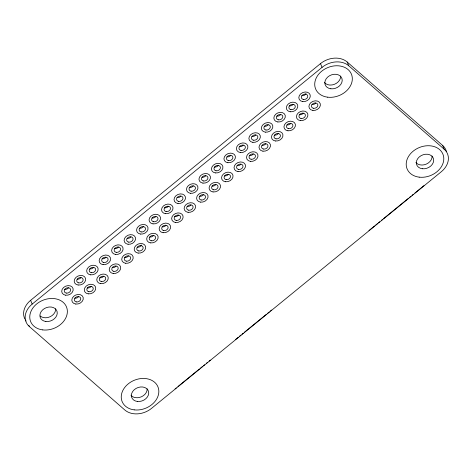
<?xml version="1.0" encoding="UTF-8"?>
<svg xmlns="http://www.w3.org/2000/svg" width="472" height="472" viewBox="0 0 472 472"><rect width="100%" height="100%" fill="white"/><g stroke="black" fill="none" stroke-linecap="round" stroke-linejoin="round"><path stroke-width="0.71" d="M24.851 318.983A19.535 15.222 -22.5 0 1 30.627 300.328L320.5 63.602A19.535 15.222 -22.5 0 1 347.168 61.991L442.624 145.435A19.535 15.222 -22.5 0 1 446.429 151.482M29.376 326.565A19.535 15.222 -22.5 0 1 32.184 304.098L322.057 67.372A19.535 15.222 -22.5 0 1 348.731 65.761L444.181 149.205A19.535 15.222 -22.5 0 1 441.373 171.672L151.5 408.398A19.535 15.222 -22.5 0 1 124.832 410.009L29.376 326.565L28.857 325.308M175.1 388.857L176.239 387.931M177.938 386.544L199.479 368.951M200.612 368.024L202.317 366.638M203.45 365.712L204.582 364.785M206.282 363.399L207.415 362.472M209.12 361.08L210.252 360.154M235.31 339.692L238.142 337.38M239.274 336.453L240.974 335.061M242.112 334.141L243.245 333.214M244.378 332.288L266.485 314.228M267.618 313.302L269.323 311.915M270.456 310.989L271.589 310.063M368.945 230.56L374.615 225.923M375.753 224.996L377.452 223.61M378.585 222.684L379.724 221.757M381.423 220.365L382.556 219.439M383.695 218.512L408.085 198.594M409.218 197.668L410.923 196.275M412.056 195.349L413.189 194.423M414.894 193.03L423.968 185.62M442.624 145.435L444.181 149.205M347.168 61.991L348.731 65.761M320.5 63.602L322.057 67.372M30.627 300.328L32.184 304.098M340.642 76.122A8.95 6.98 -22.5 0 1 334.43 84.305A8.95 6.98 -22.5 0 1 324.435 82.476M432.116 156.084A8.95 6.98 -22.5 0 1 419.903 164.828L418.699 164.462A8.95 6.98 -22.5 0 1 415.909 162.445M55.684 308.836A8.95 6.98 -22.5 0 1 50.115 316.741A8.95 6.98 -22.5 0 1 40.244 316.004M147.158 388.804A8.95 6.98 -22.5 0 1 134.939 397.542L133.741 397.182A8.95 6.98 -22.5 0 1 130.95 395.158M118.413 247.086A3.322 2.59 -22.5 0 1 114.649 248.561M128.514 255.912A3.322 2.59 -22.5 0 1 124.75 257.387M105.934 257.275A3.322 2.59 -22.5 0 1 102.17 258.75M116.035 266.108A3.322 2.59 -22.5 0 1 112.271 267.583M93.45 267.465A3.322 2.59 -22.5 0 1 89.692 268.94M103.557 276.297A3.322 2.59 -22.5 0 1 99.793 277.772M143.37 226.702A3.322 2.59 -22.5 0 1 139.606 228.177M228.348 174.386A3.322 2.59 -22.5 0 1 224.583 175.861M205.768 175.743A3.322 2.59 -22.5 0 1 202.004 177.218M215.869 184.576A3.322 2.59 -22.5 0 1 212.105 186.051M80.972 277.66A3.322 2.59 -22.5 0 1 77.207 279.135M91.078 286.486A3.322 2.59 -22.5 0 1 87.314 287.961M193.284 185.938A3.322 2.59 -22.5 0 1 189.526 187.413M203.391 194.765A3.322 2.59 -22.5 0 1 199.626 196.24M68.493 287.849A3.322 2.59 -22.5 0 1 64.729 289.324M141.393 245.051A3.322 2.59 -22.5 0 1 137.228 247.198M268.161 124.791A3.322 2.59 -22.5 0 1 264.397 126.266M280.639 114.596A3.322 2.59 -22.5 0 1 276.875 116.071M290.746 123.428A3.322 2.59 -22.5 0 1 286.982 124.903M255.682 134.98A3.322 2.59 -22.5 0 1 251.918 136.455M253.305 154.002A3.322 2.59 -22.5 0 1 249.54 155.477M78.594 296.681A3.322 2.59 -22.5 0 1 74.836 298.156M306.003 93.544A3.322 2.59 -22.5 0 1 301.838 95.692M315.703 103.043A3.322 2.59 -22.5 0 1 311.939 104.519M293.118 104.406A3.322 2.59 -22.5 0 1 289.36 105.881M303.225 113.239A3.322 2.59 -22.5 0 1 299.46 114.714M278.262 133.617A3.322 2.59 -22.5 0 1 274.503 135.092M168.327 206.317A3.322 2.59 -22.5 0 1 164.563 207.792M178.428 215.149A3.322 2.59 -22.5 0 1 174.669 216.624M155.848 216.512A3.322 2.59 -22.5 0 1 152.084 217.987M165.949 225.339A3.322 2.59 -22.5 0 1 162.185 226.814M265.783 143.812A3.322 2.59 -22.5 0 1 262.019 145.287M180.805 196.128A3.322 2.59 -22.5 0 1 177.041 197.603M190.912 204.96A3.322 2.59 -22.5 0 1 187.148 206.435M230.725 155.365A3.322 2.59 -22.5 0 1 226.961 156.84M240.826 164.191A3.322 2.59 -22.5 0 1 237.062 165.666M218.247 165.554A3.322 2.59 -22.5 0 1 214.483 167.029M130.891 236.891A3.322 2.59 -22.5 0 1 127.127 238.366M153.471 235.534A3.322 2.59 -22.5 0 1 149.707 237.009M26.131 321.013A19.535 15.222 -22.5 0 1 25.441 320.028M243.204 145.169A3.322 2.59 -22.5 0 1 239.44 146.644M262.957 151.182A5.924 4.62 -22.5 0 0 270.368 144.579A5.924 4.62 -22.5 0 0 260.892 143.429A5.924 4.62 -22.5 0 0 262.957 151.182M177.985 203.497A5.924 4.62 -22.5 0 0 185.39 196.895A5.924 4.62 -22.5 0 0 175.914 195.744A5.924 4.62 -22.5 0 0 177.985 203.497M188.086 212.329A5.924 4.62 -22.5 0 0 195.491 205.727A5.924 4.62 -22.5 0 0 186.015 204.577A5.924 4.62 -22.5 0 0 188.086 212.329M227.899 162.734A5.924 4.62 -22.5 0 0 235.304 156.132A5.924 4.62 -22.5 0 0 225.828 154.981A5.924 4.62 -22.5 0 0 227.899 162.734M238 171.566A5.924 4.62 -22.5 0 0 245.405 164.964A5.924 4.62 -22.5 0 0 235.929 163.813A5.924 4.62 -22.5 0 0 238 171.566M215.421 172.923A5.924 4.62 -22.5 0 0 222.825 166.321A5.924 4.62 -22.5 0 0 213.35 165.17A5.924 4.62 -22.5 0 0 215.421 172.923M225.522 181.755A5.924 4.62 -22.5 0 0 232.926 175.153A5.924 4.62 -22.5 0 0 223.451 174.003A5.924 4.62 -22.5 0 0 225.522 181.755M202.942 183.118A5.924 4.62 -22.5 0 0 210.347 176.516A5.924 4.62 -22.5 0 0 200.871 175.36A5.924 4.62 -22.5 0 0 202.942 183.118M213.043 191.945A5.924 4.62 -22.5 0 0 220.448 185.343A5.924 4.62 -22.5 0 0 210.972 184.192A5.924 4.62 -22.5 0 0 213.043 191.945M78.151 285.029A5.924 4.62 -22.5 0 0 85.556 278.427A5.924 4.62 -22.5 0 0 76.08 277.276A5.924 4.62 -22.5 0 0 78.151 285.029M88.252 293.861A5.924 4.62 -22.5 0 0 95.657 287.259A5.924 4.62 -22.5 0 0 86.181 286.109A5.924 4.62 -22.5 0 0 88.252 293.861M45.878 321.491A8.95 6.98 -22.5 0 0 57.065 311.514A8.95 6.98 -22.5 0 0 42.751 309.774A8.95 6.98 -22.5 0 0 45.878 321.491M188.706 210.205A3.322 2.59 -22.5 0 0 193.048 206.659A3.322 2.59 -22.5 0 0 187.832 205.768A3.322 2.59 -22.5 0 0 188.706 210.205M290.298 111.775A5.924 4.62 -22.5 0 0 297.702 105.173A5.924 4.62 -22.5 0 0 288.227 104.023A5.924 4.62 -22.5 0 0 290.298 111.775M251.104 159.247A3.322 2.59 -22.5 0 0 255.44 155.701A3.322 2.59 -22.5 0 0 250.231 154.816A3.322 2.59 -22.5 0 0 251.104 159.247M250.479 161.371A5.924 4.62 -22.5 0 0 257.883 154.769A5.924 4.62 -22.5 0 0 248.414 153.618A5.924 4.62 -22.5 0 0 250.479 161.371M228.525 160.61A3.322 2.59 -22.5 0 0 232.861 157.064A3.322 2.59 -22.5 0 0 227.651 156.173A3.322 2.59 -22.5 0 0 228.525 160.61M238.625 169.436A3.322 2.59 -22.5 0 0 242.962 165.896A3.322 2.59 -22.5 0 0 237.752 165.005A3.322 2.59 -22.5 0 0 238.625 169.436M190.464 193.308A5.924 4.62 -22.5 0 0 197.868 186.705A5.924 4.62 -22.5 0 0 188.393 185.555A5.924 4.62 -22.5 0 0 190.464 193.308M200.565 202.14A5.924 4.62 -22.5 0 0 207.969 195.538A5.924 4.62 -22.5 0 0 198.494 194.387A5.924 4.62 -22.5 0 0 200.565 202.14M65.667 295.218A5.924 4.62 -22.5 0 0 73.077 288.616A5.924 4.62 -22.5 0 0 63.602 287.466A5.924 4.62 -22.5 0 0 65.667 295.218M327.71 97.191A19.37 15.098 -22.5 0 0 351.917 75.603A19.37 15.098 -22.5 0 0 320.942 71.838A19.37 15.098 -22.5 0 0 327.71 97.191M419.183 177.153A19.37 15.098 -22.5 0 0 443.391 155.571A19.37 15.098 -22.5 0 0 412.416 151.807A19.37 15.098 -22.5 0 0 419.183 177.153M42.751 329.904A19.37 15.098 -22.5 0 0 66.959 308.322A19.37 15.098 -22.5 0 0 35.984 304.552A19.37 15.098 -22.5 0 0 42.751 329.904M134.225 409.867A19.37 15.098 -22.5 0 0 158.433 388.285A19.37 15.098 -22.5 0 0 127.458 384.521A19.37 15.098 -22.5 0 0 134.225 409.867M115.587 254.455A5.924 4.62 -22.5 0 0 122.991 247.853A5.924 4.62 -22.5 0 0 113.516 246.703A5.924 4.62 -22.5 0 0 115.587 254.455M125.688 263.287A5.924 4.62 -22.5 0 0 133.092 256.685A5.924 4.62 -22.5 0 0 123.617 255.535A5.924 4.62 -22.5 0 0 125.688 263.287M103.108 264.644A5.924 4.62 -22.5 0 0 110.513 258.042A5.924 4.62 -22.5 0 0 101.037 256.892A5.924 4.62 -22.5 0 0 103.108 264.644M113.209 273.477A5.924 4.62 -22.5 0 0 120.614 266.875A5.924 4.62 -22.5 0 0 111.138 265.724A5.924 4.62 -22.5 0 0 113.209 273.477M90.63 274.84A5.924 4.62 -22.5 0 0 98.034 268.238A5.924 4.62 -22.5 0 0 88.559 267.087A5.924 4.62 -22.5 0 0 90.63 274.84M100.731 283.666A5.924 4.62 -22.5 0 0 108.135 277.064A5.924 4.62 -22.5 0 0 98.66 275.913A5.924 4.62 -22.5 0 0 100.731 283.666M140.544 234.071A5.924 4.62 -22.5 0 0 147.948 227.469A5.924 4.62 -22.5 0 0 138.473 226.318A5.924 4.62 -22.5 0 0 140.544 234.071M150.645 242.903A5.924 4.62 -22.5 0 0 158.049 236.301A5.924 4.62 -22.5 0 0 148.58 235.15A5.924 4.62 -22.5 0 0 150.645 242.903M128.065 244.266A5.924 4.62 -22.5 0 0 135.47 237.664A5.924 4.62 -22.5 0 0 125.995 236.507A5.924 4.62 -22.5 0 0 128.065 244.266M276.061 138.862A3.322 2.59 -22.5 0 0 280.403 135.322A3.322 2.59 -22.5 0 0 275.188 134.431A3.322 2.59 -22.5 0 0 276.061 138.862M275.442 140.992A5.924 4.62 -22.5 0 0 282.846 134.39A5.924 4.62 -22.5 0 0 273.371 133.24A5.924 4.62 -22.5 0 0 275.442 140.992M253.482 140.225A3.322 2.59 -22.5 0 0 257.818 136.679A3.322 2.59 -22.5 0 0 252.608 135.794A3.322 2.59 -22.5 0 0 253.482 140.225M252.856 142.349A5.924 4.62 -22.5 0 0 260.261 135.747A5.924 4.62 -22.5 0 0 250.785 134.597A5.924 4.62 -22.5 0 0 252.856 142.349M263.582 149.058A3.322 2.59 -22.5 0 0 267.925 145.512A3.322 2.59 -22.5 0 0 262.709 144.621A3.322 2.59 -22.5 0 0 263.582 149.058M138.166 253.092A5.924 4.62 -22.5 0 0 145.571 246.49A5.924 4.62 -22.5 0 0 136.095 245.34A5.924 4.62 -22.5 0 0 138.166 253.092M265.335 132.16A5.924 4.62 -22.5 0 0 272.739 125.558A5.924 4.62 -22.5 0 0 263.27 124.407A5.924 4.62 -22.5 0 0 265.335 132.16M277.819 121.971A5.924 4.62 -22.5 0 0 285.224 115.369A5.924 4.62 -22.5 0 0 275.748 114.212A5.924 4.62 -22.5 0 0 277.819 121.971M287.92 130.797A5.924 4.62 -22.5 0 0 295.325 124.195A5.924 4.62 -22.5 0 0 285.849 123.044A5.924 4.62 -22.5 0 0 287.92 130.797M240.378 152.544A5.924 4.62 -22.5 0 0 247.782 145.942A5.924 4.62 -22.5 0 0 238.307 144.786A5.924 4.62 -22.5 0 0 240.378 152.544M75.774 304.051A5.924 4.62 -22.5 0 0 83.178 297.448A5.924 4.62 -22.5 0 0 73.703 296.298A5.924 4.62 -22.5 0 0 75.774 304.051M302.776 101.586A5.924 4.62 -22.5 0 0 310.181 94.984A5.924 4.62 -22.5 0 0 300.705 93.834A5.924 4.62 -22.5 0 0 302.776 101.586M312.877 110.418A5.924 4.62 -22.5 0 0 320.281 103.816A5.924 4.62 -22.5 0 0 310.806 102.666A5.924 4.62 -22.5 0 0 312.877 110.418M300.398 120.608A5.924 4.62 -22.5 0 0 307.803 114.006A5.924 4.62 -22.5 0 0 298.328 112.855A5.924 4.62 -22.5 0 0 300.398 120.608M165.501 213.692A5.924 4.62 -22.5 0 0 172.905 207.09A5.924 4.62 -22.5 0 0 163.436 205.934A5.924 4.62 -22.5 0 0 165.501 213.692M175.608 222.518A5.924 4.62 -22.5 0 0 183.012 215.916A5.924 4.62 -22.5 0 0 173.537 214.766A5.924 4.62 -22.5 0 0 175.608 222.518M153.022 223.881A5.924 4.62 -22.5 0 0 160.427 217.279A5.924 4.62 -22.5 0 0 150.951 216.129A5.924 4.62 -22.5 0 0 153.022 223.881M163.123 232.714A5.924 4.62 -22.5 0 0 170.534 226.112A5.924 4.62 -22.5 0 0 161.058 224.961A5.924 4.62 -22.5 0 0 163.123 232.714M290.917 109.651A3.322 2.59 -22.5 0 0 295.26 106.106A3.322 2.59 -22.5 0 0 290.044 105.221A3.322 2.59 -22.5 0 0 290.917 109.651M313.502 108.289A3.322 2.59 -22.5 0 0 317.839 104.749A3.322 2.59 -22.5 0 0 312.629 103.858A3.322 2.59 -22.5 0 0 313.502 108.289M301.018 118.484A3.322 2.59 -22.5 0 0 305.36 114.938A3.322 2.59 -22.5 0 0 300.145 114.047A3.322 2.59 -22.5 0 0 301.018 118.484M278.439 119.841A3.322 2.59 -22.5 0 0 282.781 116.295A3.322 2.59 -22.5 0 0 277.565 115.41A3.322 2.59 -22.5 0 0 278.439 119.841M288.539 128.673A3.322 2.59 -22.5 0 0 292.882 125.127A3.322 2.59 -22.5 0 0 287.666 124.242A3.322 2.59 -22.5 0 0 288.539 128.673M265.96 130.036A3.322 2.59 -22.5 0 0 270.297 126.49A3.322 2.59 -22.5 0 0 265.087 125.599A3.322 2.59 -22.5 0 0 265.96 130.036M303.396 99.462A3.322 2.59 -22.5 0 0 307.738 95.916A3.322 2.59 -22.5 0 0 302.522 95.025A3.322 2.59 -22.5 0 0 303.396 99.462M241.003 150.415A3.322 2.59 -22.5 0 0 245.34 146.869A3.322 2.59 -22.5 0 0 240.13 145.984A3.322 2.59 -22.5 0 0 241.003 150.415M226.147 179.631A3.322 2.59 -22.5 0 0 230.483 176.085A3.322 2.59 -22.5 0 0 225.274 175.195A3.322 2.59 -22.5 0 0 226.147 179.631M216.04 170.799A3.322 2.59 -22.5 0 0 220.383 167.253A3.322 2.59 -22.5 0 0 215.173 166.368A3.322 2.59 -22.5 0 0 216.04 170.799M153.648 221.757A3.322 2.59 -22.5 0 0 157.984 218.212A3.322 2.59 -22.5 0 0 152.775 217.321A3.322 2.59 -22.5 0 0 153.648 221.757M76.393 301.927A3.322 2.59 -22.5 0 0 80.736 298.381A3.322 2.59 -22.5 0 0 75.52 297.496A3.322 2.59 -22.5 0 0 76.393 301.927M66.292 293.094A3.322 2.59 -22.5 0 0 70.635 289.548A3.322 2.59 -22.5 0 0 65.419 288.663A3.322 2.59 -22.5 0 0 66.292 293.094M88.872 291.731A3.322 2.59 -22.5 0 0 93.214 288.191A3.322 2.59 -22.5 0 0 87.998 287.3A3.322 2.59 -22.5 0 0 88.872 291.731M78.771 282.905A3.322 2.59 -22.5 0 0 83.113 279.359A3.322 2.59 -22.5 0 0 77.898 278.468A3.322 2.59 -22.5 0 0 78.771 282.905M101.35 281.542A3.322 2.59 -22.5 0 0 105.693 277.996A3.322 2.59 -22.5 0 0 100.483 277.111A3.322 2.59 -22.5 0 0 101.35 281.542M91.249 272.71A3.322 2.59 -22.5 0 0 95.592 269.17A3.322 2.59 -22.5 0 0 90.376 268.279A3.322 2.59 -22.5 0 0 91.249 272.71M126.313 261.158A3.322 2.59 -22.5 0 0 130.65 257.618A3.322 2.59 -22.5 0 0 125.44 256.727A3.322 2.59 -22.5 0 0 126.313 261.158M103.728 262.52A3.322 2.59 -22.5 0 0 108.07 258.975A3.322 2.59 -22.5 0 0 102.855 258.09A3.322 2.59 -22.5 0 0 103.728 262.52M141.169 231.947A3.322 2.59 -22.5 0 0 145.506 228.401A3.322 2.59 -22.5 0 0 140.296 227.516A3.322 2.59 -22.5 0 0 141.169 231.947M178.605 201.373A3.322 2.59 -22.5 0 0 182.947 197.827A3.322 2.59 -22.5 0 0 177.732 196.942A3.322 2.59 -22.5 0 0 178.605 201.373M176.227 220.394A3.322 2.59 -22.5 0 0 180.57 216.849A3.322 2.59 -22.5 0 0 175.354 215.964A3.322 2.59 -22.5 0 0 176.227 220.394M166.126 211.562A3.322 2.59 -22.5 0 0 170.469 208.016A3.322 2.59 -22.5 0 0 165.253 207.131A3.322 2.59 -22.5 0 0 166.126 211.562M163.749 230.584A3.322 2.59 -22.5 0 0 168.091 227.044A3.322 2.59 -22.5 0 0 162.875 226.153A3.322 2.59 -22.5 0 0 163.749 230.584M213.668 189.821A3.322 2.59 -22.5 0 0 218.005 186.275A3.322 2.59 -22.5 0 0 212.795 185.39A3.322 2.59 -22.5 0 0 213.668 189.821M203.562 180.988A3.322 2.59 -22.5 0 0 207.904 177.442A3.322 2.59 -22.5 0 0 202.689 176.558A3.322 2.59 -22.5 0 0 203.562 180.988M201.184 200.01A3.322 2.59 -22.5 0 0 205.526 196.47A3.322 2.59 -22.5 0 0 200.311 195.579A3.322 2.59 -22.5 0 0 201.184 200.01M191.083 191.184A3.322 2.59 -22.5 0 0 195.426 187.638A3.322 2.59 -22.5 0 0 190.21 186.747A3.322 2.59 -22.5 0 0 191.083 191.184M128.691 242.136A3.322 2.59 -22.5 0 0 133.027 238.596A3.322 2.59 -22.5 0 0 127.818 237.705A3.322 2.59 -22.5 0 0 128.691 242.136M330.837 88.777A8.95 6.98 -22.5 0 0 342.023 78.8A8.95 6.98 -22.5 0 0 327.71 77.06A8.95 6.98 -22.5 0 0 330.837 88.777M422.31 168.74A8.95 6.98 -22.5 0 0 433.502 158.763A8.95 6.98 -22.5 0 0 419.183 157.023A8.95 6.98 -22.5 0 0 422.31 168.74M113.835 271.353A3.322 2.59 -22.5 0 0 118.171 267.807A3.322 2.59 -22.5 0 0 112.961 266.922A3.322 2.59 -22.5 0 0 113.835 271.353M116.206 252.331A3.322 2.59 -22.5 0 0 120.549 248.785A3.322 2.59 -22.5 0 0 115.339 247.894A3.322 2.59 -22.5 0 0 116.206 252.331M138.792 250.968A3.322 2.59 -22.5 0 0 143.128 247.422A3.322 2.59 -22.5 0 0 137.918 246.537A3.322 2.59 -22.5 0 0 138.792 250.968M151.27 240.779A3.322 2.59 -22.5 0 0 155.607 237.233A3.322 2.59 -22.5 0 0 150.397 236.348A3.322 2.59 -22.5 0 0 151.27 240.779M137.352 401.454A8.95 6.98 -22.5 0 0 148.538 391.477A8.95 6.98 -22.5 0 0 134.225 389.742A8.95 6.98 -22.5 0 0 137.352 401.454"/></g></svg>
